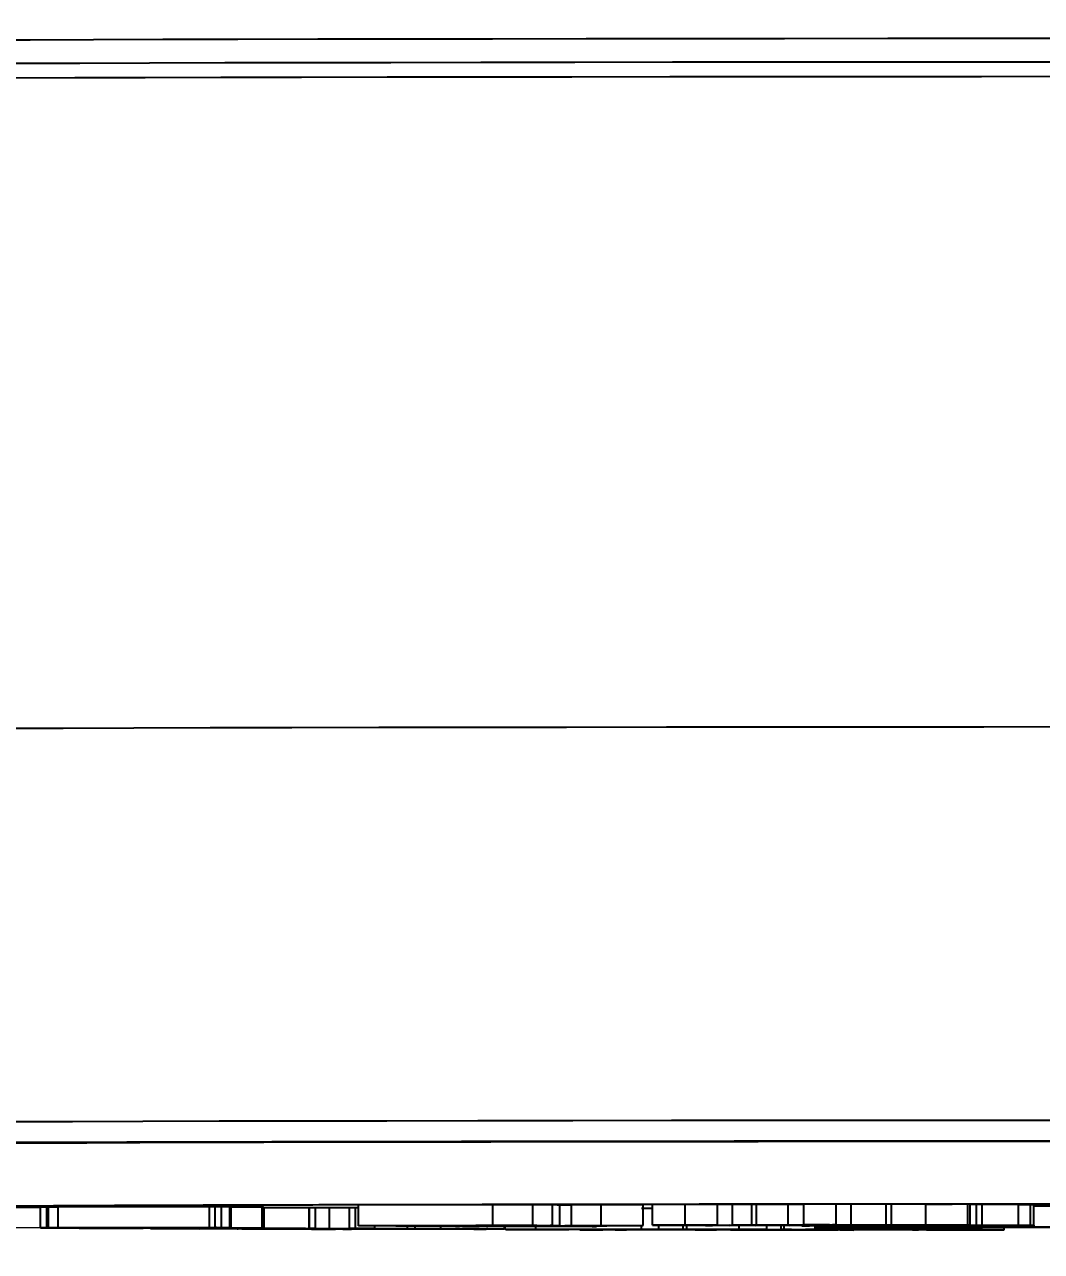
# Model space of a CAD drawing. Header units: millimetres. Extents: x 1953 to 4389, y 564 to 2287.
# Drawn here: x 2872.7 to 2921.8, y 756.5 to 815.7 of the extents above; entities that cross this region are included whole.
import ezdxf

# ---------------------------------------------------------------- set-up
doc = ezdxf.new("R2010")
doc.units = ezdxf.units.MM
doc.layers.add('AM_5', color=3, linetype='Continuous', lineweight=25)
doc.styles.add('SLDTEXTSTYLE1', font='txt.shx', dxfattribs={"width": 0.7, "bigfont": 'gbcbig.shx'})
doc.dimstyles.new('SLDDIMSTYLE12$0', dxfattribs={"dimtxt": 12, "dimasz": 10, "dimexe": 0, "dimexo": 0.0625, "dimgap": 0.875, "dimtad": 1, "dimdec": 1, "dimlfac": 1.8, "dimrnd": 1e-09, "dimzin": 12, "dimdsep": 46, "dimtxsty": 'SLDTEXTSTYLE1', "dimcen": 0.09, "dimdle": 8.16, "dimclrd": 3, "dimclre": 3, "dimadec": 0, "dimazin": 3, "dimtfac": 1, "dimtdec": 1, "dimtofl": 0, "dimtmove": 0, "dimatfit": 3, "dimfxl": 0, "dimfrac": 2, "dimtolj": 1, "dimlwd": 5, "dimlwe": 5, "dimarcsym": 0})

# ---------------------------------------------------------------- blocks, each defined once
blk = doc.blocks.new('*D77')
at = {"layer": 'AM_5', "color": 3, "lineweight": 5, "transparency": 16777216}
blk.add_line((2894.463, 999.26), (2744.123, 999.26), dxfattribs=at)
at = {"layer": 'AM_5', "color": 3, "linetype": 'Continuous', "lineweight": 5, "transparency": 16777216}
for p, q in [((2744.123, 989.26), (2744.123, 767.634)), ((2873.755, 757.634), (2744.123, 757.634))]:
    blk.add_line(p, q, dxfattribs=at)
at = {"layer": 'AM_5', "color": 3, "transparency": 16777216}
for points in [[(2742.457, 989.26), (2745.79, 989.26), (2744.123, 999.26)], [(2742.457, 767.634), (2745.79, 767.634), (2744.123, 757.634)]]:
    blk.add_solid(points, dxfattribs=at)
at = {"layer": 'Defpoints', "color": 0, "transparency": 16777216}
for p in [(2894.525, 999.26), (2744.123, 757.634), (2873.818, 757.634)]:
    blk.add_point(p, dxfattribs=at)
at = {"layer": 'AM_5', "color": 0, "transparency": 16777216, "insert": (2737.248, 831.547), "char_height": 12, "attachment_point": 5, "rotation": 90, "style": 'SLDTEXTSTYLE1'}
blk.add_mtext('\\A1;245', dxfattribs=at)
blk = doc.blocks.new('*D68')
at = {"layer": 'AM_5', "color": 3, "lineweight": 5, "transparency": 16777216}
blk.add_line((2873.724, 757.634), (2744.271, 757.634), dxfattribs=at)
at = {"layer": 'AM_5', "color": 3, "linetype": 'Continuous', "lineweight": 5, "transparency": 16777216}
for p, q in [((2744.271, 747.634), (2744.271, 722.562)), ((2872.828, 712.562), (2744.271, 712.562))]:
    blk.add_line(p, q, dxfattribs=at)
at = {"layer": 'AM_5', "color": 3, "transparency": 16777216}
for points in [[(2742.604, 747.634), (2745.937, 747.634), (2744.271, 757.634)], [(2742.604, 722.562), (2745.937, 722.562), (2744.271, 712.562)]]:
    blk.add_solid(points, dxfattribs=at)
at = {"layer": 'Defpoints', "color": 0, "transparency": 16777216}
for p in [(2873.786, 757.634), (2744.271, 712.562), (2872.891, 712.562)]:
    blk.add_point(p, dxfattribs=at)
at = {"layer": 'AM_5', "color": 0, "transparency": 16777216, "insert": (2737.396, 735.098), "char_height": 12, "attachment_point": 5, "rotation": 90, "style": 'SLDTEXTSTYLE1'}
blk.add_mtext('\\A1;45', dxfattribs=at)

msp = doc.modelspace()

# ---------------------------------------------------------------- linework, layer by layer
at = {"color": 7, "linetype": 'Continuous', "lineweight": 25}
for p, q in [((2873.786, 758.634), (2873.48, 758.634)), ((2873.48, 757.634), (2873.48, 758.634)), ((2873.85, 758.634), (2873.786, 758.634)), ((2873.786, 757.634), (2873.786, 758.634)), ((2873.85, 758.634), (2873.85, 757.634)), ((2881.64, 758.636), (2874.339, 758.633)), ((2874.339, 757.633), (2874.339, 758.633)), ((2881.64, 757.636), (2881.64, 758.636)), ((2882.218, 758.637), (2881.912, 758.637)), ((2881.912, 757.637), (2881.912, 758.637)), ((2882.628, 758.633), (2882.218, 758.637)), ((2882.218, 757.637), (2882.218, 758.637)), ((2882.684, 758.63), (2882.628, 758.633)), ((2882.628, 757.633), (2882.628, 758.633)), ((2882.687, 757.63), (2882.687, 758.63)), ((2884.188, 757.619), (2884.188, 758.619)), ((2884.291, 757.618), (2884.291, 758.618)), ((2886.456, 758.6), (2884.291, 758.598)), ((2886.456, 757.6), (2886.456, 758.6)), ((2886.748, 758.602), (2886.471, 758.602)), ((2886.471, 757.602), (2886.471, 758.602)), ((2887.434, 758.599), (2886.748, 758.602)), ((2886.748, 758.602), (2886.748, 757.602)), ((2887.434, 757.599), (2887.434, 758.599)), ((2888.411, 758.592), (2887.434, 758.591)), ((2888.688, 758.594), (2888.411, 758.594)), ((2888.411, 757.594), (2888.411, 758.594)), ((2888.833, 758.593), (2888.688, 758.594)), ((2888.688, 757.594), (2888.688, 758.594)), ((2895.323, 758.738), (2888.833, 758.718)), ((2888.833, 757.718), (2888.833, 758.718)), ((2897.255, 758.743), (2895.323, 758.742)), ((2895.323, 757.742), (2895.323, 758.742)), ((2897.255, 757.743), (2897.255, 758.743)), ((2898.208, 758.738), (2897.255, 758.738)), ((2898.208, 757.738), (2898.208, 758.738)), ((2899.127, 758.727), (2898.555, 758.728)), ((2898.555, 757.728), (2898.555, 758.728)), ((2900.555, 758.732), (2899.127, 758.727)), ((2899.127, 757.727), (2899.127, 758.727)), ((2902.582, 758.736), (2900.555, 758.736)), ((2900.555, 757.736), (2900.555, 758.736)), ((2902.582, 757.736), (2902.582, 758.736)), ((2904.616, 758.754), (2903.037, 758.752)), ((2903.037, 757.752), (2903.037, 758.752)), ((2906.178, 758.762), (2904.616, 758.761)), ((2904.616, 757.761), (2904.616, 758.761)), ((2906.178, 757.762), (2906.178, 758.762)), ((2906.892, 758.758), (2906.178, 758.76)), ((2907.827, 758.759), (2906.892, 758.758)), ((2906.892, 757.758), (2906.892, 758.758)), ((2908.058, 758.761), (2907.827, 758.759)), ((2907.827, 757.759), (2907.827, 758.759)), ((2909.581, 758.76), (2908.058, 758.761)), ((2908.058, 757.761), (2908.058, 758.761)), ((2910.342, 758.762), (2909.581, 758.761)), ((2909.581, 757.761), (2909.581, 758.761)), ((2911.906, 758.77), (2910.342, 758.769)), ((2910.342, 757.769), (2910.342, 758.769)), ((2911.906, 757.77), (2911.906, 758.77)), ((2912.62, 758.765), (2911.906, 758.768)), ((2914.312, 758.768), (2912.62, 758.765)), ((2912.62, 757.765), (2912.62, 758.765)), ((2914.567, 758.77), (2914.312, 758.768)), ((2914.312, 757.768), (2914.312, 758.768)), ((2916.231, 758.769), (2914.567, 758.77)), ((2914.567, 757.77), (2914.567, 758.77)), ((2916.231, 757.769), (2916.231, 758.769)), ((2918.371, 758.763), (2918.258, 758.764)), ((2918.258, 757.764), (2918.258, 758.764)), ((2918.371, 757.763), (2918.371, 758.763)), ((2918.676, 758.754), (2918.371, 758.753)), ((2918.946, 758.757), (2918.676, 758.754)), ((2918.676, 757.754), (2918.676, 758.754)), ((2920.711, 758.756), (2918.946, 758.757)), ((2918.946, 757.757), (2918.946, 758.757)), ((2920.711, 757.756), (2920.711, 758.756)), ((2921.281, 757.747), (2921.281, 758.747)), ((2921.446, 757.745), (2921.446, 758.745)), ((2873.871, 757.63), (2873.48, 757.634)), ((2873.48, 757.634), (2873.786, 757.634)), ((2873.786, 757.634), (2873.85, 757.634)), ((2874.161, 757.63), (2874.177, 757.63)), ((2874.339, 757.633), (2881.64, 757.636)), ((2881.786, 757.634), (2874.485, 757.631)), ((2875.333, 757.631), (2875.333, 757.615)), ((2878.785, 757.626), (2878.785, 757.633)), ((2879.742, 757.59), (2878.796, 757.594)), ((2878.796, 757.594), (2879.074, 757.594)), ((2879.074, 757.594), (2879.262, 757.593)), ((2880.02, 757.59), (2879.742, 757.59)), ((2879.831, 757.591), (2880.02, 757.59)), ((2879.844, 757.593), (2886.456, 757.6)), ((2886.228, 757.599), (2879.987, 757.592)), ((2880.02, 757.59), (2880.02, 757.592)), ((2881.185, 757.584), (2886.276, 757.599)), ((2881.185, 757.584), (2881.185, 757.593)), ((2881.328, 757.583), (2881.185, 757.584)), ((2888.586, 757.591), (2881.328, 757.583)), ((2881.967, 757.637), (2881.912, 757.637)), ((2881.912, 757.637), (2882.218, 757.637)), ((2882.218, 757.637), (2882.628, 757.633)), ((2882.628, 757.633), (2882.61, 757.63)), ((2887.434, 757.599), (2882.986, 757.586)), ((2882.986, 757.586), (2883.034, 757.586)), ((2883.034, 757.586), (2888.444, 757.592)), ((2883.034, 757.586), (2883.034, 757.586)), ((2883.186, 757.585), (2883.186, 757.578)), ((2883.53, 757.575), (2883.223, 757.577)), ((2885.799, 757.588), (2885.799, 757.586)), ((2886.276, 757.599), (2886.228, 757.599)), ((2886.613, 757.601), (2886.471, 757.602)), ((2886.471, 757.602), (2886.748, 757.602)), ((2886.573, 757.566), (2886.816, 757.567)), ((2888.259, 757.562), (2886.573, 757.566)), ((2886.748, 757.602), (2887.434, 757.599)), ((2886.816, 757.567), (2887.109, 757.566)), ((2887.723, 757.566), (2893.387, 757.575)), ((2888.211, 757.563), (2888.502, 757.562)), ((2893.867, 757.574), (2888.244, 757.564)), ((2888.502, 757.562), (2888.259, 757.562)), ((2888.6, 757.593), (2888.411, 757.594)), ((2888.411, 757.594), (2888.688, 757.594)), ((2888.436, 757.577), (2888.436, 757.591)), ((2888.444, 757.592), (2888.444, 757.594)), ((2888.502, 757.562), (2888.502, 757.565)), ((2888.688, 757.594), (2889.634, 757.59)), ((2888.833, 757.718), (2895.575, 757.739)), ((2889.701, 757.718), (2888.833, 757.718)), ((2889.357, 757.59), (2889.168, 757.591)), ((2889.634, 757.59), (2889.357, 757.59)), ((2889.634, 757.59), (2889.634, 757.718)), ((2891.974, 757.726), (2890.474, 757.722)), ((2890.639, 757.717), (2890.639, 757.722)), ((2890.639, 757.717), (2890.641, 757.718)), ((2890.641, 757.718), (2890.641, 757.722)), ((2890.983, 757.578), (2892.811, 757.58)), ((2891.137, 757.577), (2890.983, 757.578)), ((2891.198, 757.586), (2891.198, 757.717)), ((2891.578, 757.583), (2891.578, 757.717)), ((2896.605, 757.719), (2891.974, 757.726)), ((2893.944, 757.732), (2892.526, 757.728)), ((2892.526, 757.728), (2897.157, 757.721)), ((2892.811, 757.58), (2892.811, 757.717)), ((2892.811, 757.58), (2895.889, 757.572)), ((2893.526, 757.712), (2894.671, 757.713)), ((2898.575, 757.726), (2893.944, 757.732)), ((2894.06, 757.719), (2894.06, 757.723)), ((2894.612, 757.568), (2894.41, 757.569)), ((2897.255, 757.743), (2894.496, 757.734)), ((2894.496, 757.734), (2898.154, 757.729)), ((2895.889, 757.572), (2894.612, 757.568)), ((2894.621, 757.718), (2894.621, 757.722)), ((2894.671, 757.713), (2894.671, 757.722)), ((2894.671, 757.713), (2896.605, 757.719)), ((2902.582, 757.736), (2895.013, 757.713)), ((2895.323, 757.742), (2897.255, 757.743)), ((2895.575, 757.739), (2895.323, 757.742)), ((2895.889, 757.572), (2895.889, 757.716)), ((2895.904, 757.716), (2895.904, 757.548)), ((2896.523, 757.737), (2896.523, 757.74)), ((2896.523, 757.737), (2898.208, 757.738)), ((2897.157, 757.728), (2897.157, 757.721)), ((2897.157, 757.721), (2898.575, 757.726)), ((2897.384, 757.72), (2897.384, 757.555)), ((2898.555, 757.728), (2899.127, 757.727)), ((2899.127, 757.727), (2900.823, 757.732)), ((2901.589, 757.536), (2899.531, 757.539)), ((2899.531, 757.539), (2899.713, 757.539)), ((2899.713, 757.539), (2900.011, 757.539)), ((2900.335, 757.698), (2900.103, 757.698)), ((2900.335, 757.698), (2900.335, 757.729)), ((2900.823, 757.732), (2900.555, 757.736)), ((2900.555, 757.736), (2902.582, 757.736)), ((2900.637, 757.539), (2904.912, 757.552)), ((2903.296, 757.544), (2901.323, 757.538)), ((2901.469, 757.537), (2901.469, 757.538)), ((2901.469, 757.537), (2901.77, 757.536)), ((2901.77, 757.536), (2901.589, 757.536)), ((2901.77, 757.536), (2901.77, 757.539)), ((2902.508, 757.558), (2902.508, 757.736)), ((2903.037, 757.752), (2906.132, 757.756)), ((2903.897, 757.752), (2903.037, 757.752)), ((2904.623, 757.542), (2903.296, 757.544)), ((2903.345, 757.554), (2903.345, 757.752)), ((2905.598, 757.551), (2903.475, 757.545)), ((2903.475, 757.545), (2904.546, 757.543)), ((2904.507, 757.554), (2904.507, 757.753)), ((2904.763, 757.553), (2904.507, 757.554)), ((2904.507, 757.554), (2904.686, 757.554)), ((2904.546, 757.543), (2904.546, 757.548)), ((2904.616, 757.761), (2906.178, 757.762)), ((2904.686, 757.554), (2904.686, 757.753)), ((2904.686, 757.554), (2907.216, 757.551)), ((2905.095, 757.531), (2905.095, 757.55)), ((2909.762, 757.525), (2905.095, 757.531)), ((2905.095, 757.531), (2905.243, 757.531)), ((2905.888, 757.755), (2905.187, 757.754)), ((2905.243, 757.531), (2905.243, 757.55)), ((2905.243, 757.531), (2905.519, 757.531)), ((2905.587, 757.743), (2905.587, 757.755)), ((2905.587, 757.743), (2905.929, 757.747)), ((2905.795, 757.742), (2905.587, 757.743)), ((2906.178, 757.762), (2906.032, 757.76)), ((2906.032, 757.76), (2906.892, 757.758)), ((2906.129, 757.531), (2909.681, 757.545)), ((2906.821, 757.55), (2906.222, 757.551)), ((2906.756, 757.738), (2918.676, 757.754)), ((2907.614, 757.737), (2906.756, 757.738)), ((2908.724, 757.538), (2906.861, 757.531)), ((2906.879, 757.754), (2906.869, 757.754)), ((2906.892, 757.758), (2907.827, 757.759)), ((2907.073, 757.529), (2907.073, 757.531)), ((2907.073, 757.529), (2908.264, 757.528)), ((2909.628, 757.76), (2907.116, 757.757)), ((2907.116, 757.757), (2907.526, 757.755)), ((2907.216, 757.551), (2907.216, 757.737)), ((2907.37, 757.544), (2907.814, 757.546)), ((2907.526, 757.755), (2907.526, 757.757)), ((2907.827, 757.759), (2908.058, 757.761)), ((2908.022, 757.744), (2915.794, 757.755)), ((2908.885, 757.744), (2908.022, 757.744)), ((2908.058, 757.761), (2909.628, 757.76)), ((2908.264, 757.528), (2908.264, 757.536)), ((2908.547, 757.546), (2908.547, 757.739)), ((2910.049, 757.536), (2908.724, 757.538)), ((2910.413, 757.545), (2908.874, 757.539)), ((2908.874, 757.539), (2910.2, 757.537)), ((2913.58, 757.746), (2908.906, 757.74)), ((2909.643, 757.749), (2908.952, 757.747)), ((2909.238, 757.547), (2909.238, 757.74)), ((2909.238, 757.547), (2909.389, 757.548)), ((2909.468, 757.547), (2909.238, 757.547)), ((2909.389, 757.548), (2909.389, 757.74)), ((2909.389, 757.548), (2913.873, 757.542)), ((2909.581, 757.761), (2911.86, 757.764)), ((2910.442, 757.761), (2909.581, 757.761)), ((2909.628, 757.76), (2909.628, 757.761)), ((2909.681, 757.545), (2909.745, 757.546)), ((2911.232, 757.529), (2909.762, 757.525)), ((2917.713, 757.756), (2910.177, 757.746)), ((2910.2, 757.537), (2910.2, 757.544)), ((2910.247, 757.73), (2910.247, 757.741)), ((2910.455, 757.73), (2910.247, 757.73)), ((2910.523, 757.532), (2910.25, 757.533)), ((2910.25, 757.533), (2910.35, 757.533)), ((2910.316, 757.755), (2910.316, 757.761)), ((2910.342, 757.769), (2911.906, 757.77)), ((2911.989, 757.538), (2910.523, 757.532)), ((2910.716, 757.524), (2910.716, 757.528)), ((2910.716, 757.524), (2910.833, 757.525)), ((2912.642, 757.523), (2910.716, 757.524)), ((2910.833, 757.525), (2910.833, 757.528)), ((2910.833, 757.525), (2911.219, 757.525)), ((2910.883, 757.742), (2910.883, 757.679)), ((2910.883, 757.676), (2910.883, 757.679)), ((2910.883, 757.679), (2920.771, 757.679)), ((2911.923, 757.676), (2910.883, 757.676)), ((2910.883, 757.617), (2910.883, 757.676)), ((2910.883, 757.615), (2910.883, 757.617)), ((2910.883, 757.617), (2911.923, 757.617)), ((2918.96, 757.615), (2910.883, 757.615)), ((2912.303, 757.543), (2911.022, 757.545)), ((2911.053, 757.529), (2911.053, 757.535)), ((2911.053, 757.529), (2911.232, 757.529)), ((2911.219, 757.525), (2911.219, 757.529)), ((2911.232, 757.529), (2911.232, 757.535)), ((2911.3, 757.751), (2911.3, 757.766)), ((2911.526, 757.751), (2911.3, 757.751)), ((2911.562, 757.742), (2911.562, 757.743)), ((2911.562, 757.742), (2913.213, 757.741)), ((2911.565, 757.538), (2911.565, 757.544)), ((2911.565, 757.538), (2911.716, 757.539)), ((2911.716, 757.539), (2911.716, 757.544)), ((2911.716, 757.539), (2911.989, 757.538)), ((2911.906, 757.77), (2911.723, 757.768)), ((2911.723, 757.768), (2912.62, 757.765)), ((2911.827, 757.76), (2911.731, 757.763)), ((2911.808, 757.525), (2914.59, 757.54)), ((2911.808, 757.525), (2911.808, 757.537)), ((2911.923, 757.617), (2911.923, 757.676)), ((2911.989, 757.538), (2911.989, 757.544)), ((2914.723, 757.539), (2912.097, 757.525)), ((2912.375, 757.524), (2912.375, 757.526)), ((2912.375, 757.524), (2912.76, 757.523)), ((2912.62, 757.765), (2914.312, 757.768)), ((2912.76, 757.523), (2912.642, 757.523)), ((2913.213, 757.741), (2912.705, 757.74)), ((2912.76, 757.523), (2912.76, 757.528)), ((2916.231, 757.769), (2912.9, 757.765)), ((2913.213, 757.741), (2913.213, 757.745)), ((2913.53, 757.538), (2913.251, 757.538)), ((2913.342, 757.736), (2913.342, 757.746)), ((2913.491, 757.736), (2913.342, 757.736)), ((2913.483, 757.62), (2913.483, 757.673)), ((2913.873, 757.542), (2913.53, 757.538)), ((2915.522, 757.739), (2913.58, 757.746)), ((2913.873, 757.542), (2913.873, 757.615)), ((2914.023, 757.541), (2914.023, 757.615)), ((2914.023, 757.541), (2914.141, 757.542)), ((2914.312, 757.541), (2914.023, 757.541)), ((2914.141, 757.615), (2914.141, 757.542)), ((2914.141, 757.542), (2915.538, 757.541)), ((2914.312, 757.768), (2914.567, 757.77)), ((2920.711, 757.756), (2914.4, 757.747)), ((2914.4, 757.747), (2916.38, 757.74)), ((2914.567, 757.77), (2916.231, 757.769)), ((2914.59, 757.54), (2914.635, 757.54)), ((2915.291, 757.757), (2914.641, 757.755)), ((2914.819, 757.539), (2914.723, 757.539)), ((2915.58, 757.52), (2914.819, 757.539)), ((2915.538, 757.541), (2915.538, 757.615)), ((2915.538, 757.541), (2916.262, 757.524)), ((2915.869, 757.52), (2915.58, 757.52)), ((2915.794, 757.755), (2916.049, 757.757)), ((2918.924, 757.536), (2915.869, 757.52)), ((2916.049, 757.757), (2917.713, 757.756)), ((2916.249, 757.747), (2916.249, 757.75)), ((2916.339, 757.747), (2916.249, 757.747)), ((2916.262, 757.524), (2916.262, 757.615)), ((2916.262, 757.524), (2916.358, 757.524)), ((2916.358, 757.524), (2916.358, 757.615)), ((2916.358, 757.524), (2918.635, 757.536)), ((2916.36, 757.649), (2916.36, 757.673)), ((2920.168, 757.649), (2916.36, 757.649)), ((2920.322, 757.646), (2916.36, 757.646)), ((2916.36, 757.646), (2916.36, 757.62)), ((2916.38, 757.74), (2916.38, 757.75)), ((2916.725, 757.738), (2916.725, 757.75)), ((2917.92, 757.676), (2919.821, 757.676)), ((2917.92, 757.617), (2917.92, 757.646)), ((2917.92, 757.617), (2918.96, 757.617)), ((2917.973, 757.538), (2917.973, 757.615)), ((2917.973, 757.538), (2918.09, 757.539)), ((2918.358, 757.538), (2917.973, 757.538)), ((2918.09, 757.539), (2918.09, 757.615)), ((2918.09, 757.539), (2920.016, 757.537)), ((2918.258, 757.764), (2918.371, 757.763)), ((2918.635, 757.536), (2918.68, 757.537)), ((2918.676, 757.754), (2918.946, 757.757)), ((2918.946, 757.757), (2920.711, 757.756)), ((2918.96, 757.617), (2918.96, 757.646)), ((2918.96, 757.617), (2918.96, 757.615)), ((2919.899, 757.536), (2919.514, 757.537)), ((2920.016, 757.537), (2919.899, 757.536)), ((2920.016, 757.537), (2920.016, 757.646)), ((2925.889, 757.615), (2920.322, 757.646)), ((2920.771, 757.679), (2920.771, 757.745))]:
    msp.add_line(p, q, dxfattribs=at)
at = {"color": 7, "linetype": 'Continuous', "lineweight": 25, "flags": 128}
for points in [[(2924.696, 815.073), (2919.502, 815.071), (2914.396, 815.068), (2909.402, 815.064), (2904.541, 815.059), (2899.838, 815.054), (2895.312, 815.048), (2890.985, 815.041), (2886.876, 815.034), (2883.005, 815.026), (2879.389, 815.018), (2876.044, 815.009), (2872.986, 815), (2870.229, 814.99), (2867.785, 814.98), (2865.666, 814.97), (2863.881, 814.959), (2862.438, 814.948), (2861.345, 814.937), (2860.605, 814.926)], [(2860.387, 813.818), (2861.535, 813.829), (2863.028, 813.84), (2864.859, 813.85), (2867.02, 813.861), (2869.502, 813.871), (2872.293, 813.881), (2875.381, 813.89), (2878.752, 813.899), (2882.391, 813.907), (2886.282, 813.915), (2890.407, 813.922), (2894.748, 813.929), (2899.286, 813.935), (2904, 813.94), (2908.869, 813.945), (2913.872, 813.948), (2918.986, 813.952), (2924.189, 813.954)], [(2860.099, 813.111), (2861.251, 813.122), (2862.75, 813.133), (2864.587, 813.144), (2866.757, 813.154), (2869.247, 813.164), (2872.049, 813.174), (2875.148, 813.183), (2878.532, 813.192), (2882.184, 813.2), (2886.089, 813.208), (2890.229, 813.215), (2894.587, 813.222), (2899.141, 813.228), (2903.872, 813.233), (2908.76, 813.238), (2913.781, 813.242), (2918.914, 813.245), (2924.135, 813.248)], [(2924.362, 781.82), (2919.037, 781.817), (2913.802, 781.814), (2908.683, 781.81), (2903.703, 781.805), (2898.886, 781.8), (2894.253, 781.794), (2889.826, 781.787), (2885.626, 781.78), (2881.672, 781.772), (2877.983, 781.763), (2874.575, 781.754), (2871.465, 781.744), (2868.667, 781.734), (2866.193, 781.724), (2864.056, 781.713), (2862.266, 781.702)], [(2924.362, 762.82), (2919.103, 762.817), (2913.932, 762.814), (2908.874, 762.81), (2903.95, 762.806), (2899.183, 762.8), (2894.595, 762.794), (2890.207, 762.788), (2886.037, 762.78), (2882.106, 762.773), (2878.431, 762.764), (2875.029, 762.755), (2871.914, 762.746), (2869.102, 762.736), (2866.604, 762.726), (2864.433, 762.715), (2862.597, 762.704), (2861.106, 762.693), (2859.966, 762.682)], [(2922.413, 761.8), (2917.542, 761.798), (2912.777, 761.794), (2908.14, 761.79), (2903.656, 761.785), (2899.346, 761.779), (2895.232, 761.773), (2891.334, 761.766), (2887.673, 761.759), (2884.265, 761.751), (2881.128, 761.742), (2878.278, 761.733), (2875.729, 761.724), (2873.494, 761.714), (2871.583, 761.704), (2870.007, 761.694), (2868.772, 761.684), (2867.886, 761.673), (2867.353, 761.662), (2867.175, 761.652), (2867.175, 761.652)]]:
    msp.add_lwpolyline(points, dxfattribs=at)
at = {"color": 7, "linetype": 'Continuous', "lineweight": 25}
for points, knots in [([(2924.541, 761.818), (2922.045, 761.817), (2917.008, 761.814), (2909.631, 761.809), (2902.389, 761.802), (2895.41, 761.793), (2888.807, 761.783), (2882.713, 761.771), (2877.221, 761.758), (2872.409, 761.744), (2868.346, 761.729), (2865.077, 761.714), (2862.538, 761.698), (2861.476, 761.687), (2860.949, 761.682)], [0, 0, 0, 0, 0.079959, 0.161371, 0.244142, 0.328893, 0.414217, 0.5, 0.585778, 0.671102, 0.755858, 0.838624, 0.920039, 1, 1, 1, 1]), ([(2873.48, 758.607), (2873.261, 758.608), (2872.306, 758.614), (2871.276, 758.625), (2870.333, 758.638), (2870.228, 758.647), (2870.175, 758.652)], [0, 0, 0, 0, 0.093549, 0.407564, 0.703776, 1, 1, 1, 1]), ([(2870.229, 758.654), (2870.277, 758.658), (2870.384, 758.666), (2871.253, 758.679), (2872.734, 758.692), (2874.91, 758.706), (2877.74, 758.719), (2881.254, 758.732), (2885.408, 758.744), (2890.152, 758.755), (2895.413, 758.765), (2901.105, 758.774), (2907.127, 758.782), (2913.351, 758.788), (2919.716, 758.793), (2926.069, 758.796), (2932.408, 758.798), (2938.675, 758.798), (2944.942, 758.798), (2951.281, 758.796), (2957.633, 758.793), (2963.999, 758.788), (2970.222, 758.782), (2976.245, 758.774), (2981.937, 758.765), (2987.198, 758.755), (2991.942, 758.744), (2996.096, 758.732), (2999.61, 758.719), (3002.44, 758.706), (3004.615, 758.692), (3006.096, 758.679), (3006.968, 758.666), (3007.075, 758.658), (3007.123, 758.654)], [0, 0, 0, 0, 0.023828, 0.053273, 0.084485, 0.115699, 0.147957, 0.180726, 0.213842, 0.247136, 0.28043, 0.313546, 0.346314, 0.378573, 0.409785, 0.440999, 0.470442, 0.499888, 0.529332, 0.558778, 0.58999, 0.621203, 0.653462, 0.68623, 0.719347, 0.752641, 0.785934, 0.819051, 0.851819, 0.884078, 0.915289, 0.946503, 0.975948, 1, 1, 1, 1]), ([(2874.339, 758.633), (2874.271, 758.633), (2874.17, 758.633), (2874.04, 758.633), (2873.958, 758.633), (2873.887, 758.633), (2873.864, 758.633), (2873.85, 758.634)], [0, 0, 0, 0, 0.282258, 0.415886, 0.550305, 0.716557, 1, 1, 1, 1]), ([(2881.968, 758.636), (2881.97, 758.636), (2881.975, 758.636), (2881.929, 758.636), (2881.838, 758.636), (2881.733, 758.636), (2881.66, 758.636), (2881.64, 758.636)], [0, 0, 0, 0, 0.132695, 0.344902, 0.557282, 0.875523, 1, 1, 1, 1]), ([(2884.188, 758.619), (2884.058, 758.62), (2883.814, 758.621), (2883.213, 758.622), (2882.813, 758.623), (2882.687, 758.623)], [0, 0, 0, 0, 0.440415, 0.822801, 1, 1, 1, 1]), ([(2884.271, 758.618), (2884.266, 758.618), (2884.259, 758.619), (2884.199, 758.619), (2884.188, 758.619)], [0, 0, 0, 0, 0.8307195, 1, 1, 1, 1]), ([(2898.555, 758.728), (2898.52, 758.729), (2898.458, 758.73), (2898.332, 758.732), (2898.247, 758.733), (2898.208, 758.733)], [0, 0, 0, 0, 0.408182, 0.725272, 1, 1, 1, 1]), ([(2903.037, 758.557), (2903.022, 758.557), (2902.925, 758.558), (2902.699, 758.558), (2902.508, 758.558)], [0, 0, 0, 0, 0.156668, 1, 1, 1, 1]), ([(2918.258, 758.764), (2917.588, 758.763), (2916.91, 758.763), (2916.24, 758.763), (2916.231, 758.763)], [0, 0, 0, 0, 0.986687, 1, 1, 1, 1]), ([(2921.281, 758.747), (2921.169, 758.747), (2921.01, 758.747), (2920.78, 758.747), (2920.711, 758.747)], [0, 0, 0, 0, 0.700719, 1, 1, 1, 1]), ([(2921.443, 758.745), (2921.431, 758.746), (2921.404, 758.746), (2921.324, 758.746), (2921.281, 758.747)], [0, 0, 0, 0, 0.457866, 1, 1, 1, 1]), ([(2922.741, 758.678), (2922.634, 758.679), (2922.214, 758.679), (2921.774, 758.679), (2921.446, 758.679)], [0, 0, 0, 0, 0.254888, 1, 1, 1, 1]), ([(2873.85, 757.634), (2873.868, 757.633), (2873.894, 757.633), (2873.989, 757.633), (2874.084, 757.633), (2874.204, 757.633), (2874.293, 757.633), (2874.339, 757.633)], [0, 0, 0, 0, 0.35696, 0.506296, 0.628832, 0.807113, 1, 1, 1, 1]), ([(2879.061, 757.624), (2878.393, 757.623), (2877.331, 757.623), (2875.937, 757.624), (2875.003, 757.625), (2874.291, 757.626), (2873.993, 757.628), (2873.89, 757.629), (2873.871, 757.63)], [0, 0, 0, 0, 0.298114, 0.474394, 0.620068, 0.765882, 0.956507, 1, 1, 1, 1]), ([(2874.485, 757.631), (2874.435, 757.631), (2874.347, 757.631), (2874.246, 757.631), (2874.183, 757.631), (2874.174, 757.63), (2874.169, 757.63)], [0, 0, 0, 0, 0.290202, 0.50382, 0.763034, 1, 1, 1, 1]), ([(2874.177, 757.63), (2874.271, 757.629), (2874.451, 757.628), (2875.128, 757.626), (2876.144, 757.625), (2877.412, 757.625), (2878.347, 757.625), (2878.785, 757.626)], [0, 0, 0, 0, 0.1795953, 0.3437589, 0.4958271, 0.7636966, 1, 1, 1, 1]), ([(2875.364, 757.615), (2875.356, 757.615), (2875.314, 757.616), (2875.608, 757.618), (2876.292, 757.62), (2877.51, 757.621), (2878.507, 757.622), (2878.999, 757.623)], [0, 0, 0, 0, 0.036608, 0.183936, 0.408772, 0.708665, 1, 1, 1, 1]), ([(2880.661, 757.611), (2880.006, 757.61), (2878.893, 757.61), (2877.392, 757.61), (2876.404, 757.611), (2875.729, 757.612), (2875.528, 757.613), (2875.423, 757.614)], [0, 0, 0, 0, 0.333285, 0.566687, 0.735011, 0.863042, 1, 1, 1, 1]), ([(2875.724, 757.614), (2875.693, 757.614), (2875.634, 757.615), (2875.825, 757.616), (2876.284, 757.618), (2877.429, 757.619), (2878.533, 757.62), (2879.282, 757.621)], [0, 0, 0, 0, 0.098439, 0.192959, 0.327087, 0.54288, 1, 1, 1, 1]), ([(2880.378, 757.613), (2879.733, 757.612), (2878.742, 757.612), (2877.454, 757.611), (2876.673, 757.612), (2876.14, 757.612), (2875.846, 757.613), (2875.756, 757.614), (2875.724, 757.614)], [0, 0, 0, 0, 0.386905, 0.593845, 0.741486, 0.842547, 0.944349, 1, 1, 1, 1]), ([(2878.785, 757.626), (2879.445, 757.626), (2880.399, 757.626), (2881.485, 757.628), (2882.069, 757.629), (2882.233, 757.63), (2882.316, 757.63)], [0, 0, 0, 0, 0.452303, 0.653993, 0.826668, 1, 1, 1, 1]), ([(2878.999, 757.623), (2879.655, 757.623), (2880.774, 757.623), (2882.254, 757.623), (2883.225, 757.622), (2883.881, 757.621), (2884.082, 757.62), (2884.188, 757.619)], [0, 0, 0, 0, 0.335879, 0.572344, 0.731569, 0.859032, 1, 1, 1, 1]), ([(2882.601, 757.629), (2882.485, 757.628), (2882.252, 757.627), (2881.42, 757.625), (2880.308, 757.624), (2879.457, 757.624), (2879.061, 757.624)], [0, 0, 0, 0, 0.221306, 0.442951, 0.740483, 1, 1, 1, 1]), ([(2879.262, 757.593), (2879.304, 757.593), (2879.363, 757.593), (2879.489, 757.593), (2879.604, 757.593), (2879.726, 757.593), (2879.805, 757.593), (2879.844, 757.593)], [0, 0, 0, 0, 0.3460999, 0.4934666, 0.642693, 0.8205684, 1, 1, 1, 1]), ([(2879.282, 757.621), (2879.93, 757.621), (2880.926, 757.621), (2882.215, 757.622), (2882.98, 757.621), (2883.487, 757.62), (2883.738, 757.62), (2883.815, 757.619), (2883.838, 757.619)], [0, 0, 0, 0, 0.397346, 0.609831, 0.759517, 0.858592, 0.95839, 1, 1, 1, 1]), ([(2879.987, 757.592), (2879.94, 757.592), (2879.861, 757.592), (2879.785, 757.592), (2879.752, 757.592), (2879.765, 757.591), (2879.809, 757.591), (2879.831, 757.591)], [0, 0, 0, 0, 0.227355, 0.388209, 0.549679, 0.776891, 1, 1, 1, 1]), ([(2883.838, 757.619), (2883.873, 757.619), (2883.941, 757.618), (2883.838, 757.617), (2883.54, 757.616), (2882.573, 757.614), (2881.42, 757.613), (2880.506, 757.613), (2880.378, 757.613)], [0, 0, 0, 0, 0.099013, 0.188639, 0.277978, 0.435263, 0.920804, 1, 1, 1, 1]), ([(2884.188, 757.619), (2884.244, 757.619), (2884.357, 757.618), (2884.078, 757.616), (2883.316, 757.614), (2882.139, 757.612), (2881.119, 757.611), (2880.661, 757.611)], [0, 0, 0, 0, 0.14267, 0.2869, 0.459199, 0.757548, 1, 1, 1, 1]), ([(2881.64, 757.636), (2881.712, 757.636), (2881.816, 757.636), (2881.922, 757.636), (2881.974, 757.636), (2881.988, 757.636), (2881.975, 757.637), (2881.967, 757.637)], [0, 0, 0, 0, 0.30393, 0.439412, 0.57524, 0.766538, 1, 1, 1, 1]), ([(2882.322, 757.632), (2882.303, 757.633), (2882.266, 757.633), (2882.171, 757.633), (2882.052, 757.634), (2881.958, 757.634), (2881.866, 757.634), (2881.81, 757.634), (2881.786, 757.634)], [0, 0, 0, 0, 0.292195, 0.587448, 0.712259, 0.818051, 0.924072, 1, 1, 1, 1]), ([(2882.34, 757.631), (2882.35, 757.631), (2882.369, 757.632), (2882.338, 757.632), (2882.322, 757.632)], [0, 0, 0, 0, 0.508302, 1, 1, 1, 1]), ([(2883.217, 757.578), (2883.212, 757.578), (2883.187, 757.579), (2883.594, 757.581), (2884.467, 757.584), (2885.346, 757.585), (2885.799, 757.586)], [0, 0, 0, 0, 0.075612, 0.323708, 0.651392, 1, 1, 1, 1]), ([(2888.973, 757.575), (2888.39, 757.574), (2887.398, 757.573), (2885.914, 757.573), (2884.843, 757.573), (2884.034, 757.574), (2883.7, 757.575), (2883.53, 757.575)], [0, 0, 0, 0, 0.333528, 0.567546, 0.735799, 0.864912, 1, 1, 1, 1]), ([(2883.792, 757.575), (2883.715, 757.576), (2883.568, 757.576), (2883.592, 757.578), (2883.863, 757.579), (2884.735, 757.582), (2885.691, 757.583), (2886.336, 757.584)], [0, 0, 0, 0, 0.098651, 0.191047, 0.328598, 0.547094, 1, 1, 1, 1]), ([(2888.436, 757.577), (2887.866, 757.576), (2886.992, 757.575), (2885.785, 757.574), (2884.989, 757.574), (2884.392, 757.574), (2884.006, 757.575), (2883.847, 757.575), (2883.792, 757.575)], [0, 0, 0, 0, 0.386956, 0.593793, 0.740338, 0.842099, 0.944778, 1, 1, 1, 1]), ([(2885.799, 757.586), (2886.384, 757.586), (2887.385, 757.588), (2888.854, 757.588), (2889.901, 757.588), (2890.69, 757.587), (2891.024, 757.586), (2891.198, 757.586)], [0, 0, 0, 0, 0.336368, 0.574645, 0.731944, 0.859761, 1, 1, 1, 1]), ([(2886.336, 757.584), (2886.909, 757.585), (2887.785, 757.586), (2889.015, 757.587), (2889.804, 757.587), (2890.385, 757.586), (2890.719, 757.586), (2890.854, 757.585), (2890.892, 757.585)], [0, 0, 0, 0, 0.397528, 0.607391, 0.759995, 0.859904, 0.960457, 1, 1, 1, 1]), ([(2886.456, 757.6), (2886.506, 757.6), (2886.587, 757.6), (2886.67, 757.6), (2886.702, 757.601), (2886.694, 757.601), (2886.646, 757.601), (2886.613, 757.601)], [0, 0, 0, 0, 0.2393069, 0.3883408, 0.5382316, 0.6776492, 1, 1, 1, 1]), ([(2887.109, 757.566), (2887.167, 757.566), (2887.248, 757.566), (2887.399, 757.565), (2887.524, 757.565), (2887.635, 757.565), (2887.699, 757.566), (2887.723, 757.566)], [0, 0, 0, 0, 0.362826, 0.512382, 0.662913, 0.871019, 1, 1, 1, 1]), ([(2888.244, 757.564), (2888.198, 757.564), (2888.124, 757.564), (2888.081, 757.564), (2888.085, 757.564), (2888.086, 757.564)], [0, 0, 0, 0, 0.535075, 0.860931, 1, 1, 1, 1]), ([(2888.087, 757.563), (2888.102, 757.563), (2888.129, 757.563), (2888.186, 757.563), (2888.211, 757.563)], [0, 0, 0, 0, 0.575503, 1, 1, 1, 1]), ([(2890.892, 757.585), (2890.973, 757.585), (2891.127, 757.584), (2891.161, 757.583), (2891.016, 757.582), (2890.302, 757.58), (2889.333, 757.578), (2888.534, 757.577), (2888.436, 757.577)], [0, 0, 0, 0, 0.099186, 0.189605, 0.279846, 0.434014, 0.930829, 1, 1, 1, 1]), ([(2888.444, 757.592), (2888.494, 757.592), (2888.575, 757.592), (2888.658, 757.592), (2888.69, 757.592), (2888.682, 757.593), (2888.633, 757.593), (2888.6, 757.593)], [0, 0, 0, 0, 0.239079, 0.388006, 0.537788, 0.677074, 1, 1, 1, 1]), ([(2889.168, 757.591), (2889.134, 757.591), (2889.075, 757.591), (2888.946, 757.591), (2888.826, 757.591), (2888.703, 757.591), (2888.627, 757.591), (2888.586, 757.591)], [0, 0, 0, 0, 0.282446, 0.488833, 0.649378, 0.810868, 1, 1, 1, 1]), ([(2891.541, 757.582), (2891.44, 757.581), (2891.165, 757.58), (2890.236, 757.577), (2889.366, 757.576), (2888.973, 757.575)], [0, 0, 0, 0, 0.242788, 0.658331, 1, 1, 1, 1]), ([(2890.474, 757.722), (2890.383, 757.721), (2890.2, 757.721), (2889.926, 757.72), (2889.783, 757.719), (2889.701, 757.718)], [0, 0, 0, 0, 0.297154, 0.594531, 1, 1, 1, 1]), ([(2893.888, 757.717), (2893.591, 757.717), (2893, 757.717), (2891.906, 757.717), (2891.12, 757.717), (2890.639, 757.717)], [0, 0, 0, 0, 0.280043, 0.559301, 1, 1, 1, 1]), ([(2890.641, 757.718), (2890.951, 757.718), (2891.571, 757.719), (2892.428, 757.719), (2893.11, 757.72), (2893.627, 757.72), (2893.911, 757.72), (2894.042, 757.719), (2894.06, 757.719)], [0, 0, 0, 0, 0.2778733, 0.555831, 0.7571621, 0.8707407, 0.982618, 1, 1, 1, 1]), ([(2893.501, 757.577), (2893.362, 757.577), (2893.155, 757.578), (2892.798, 757.578), (2892.305, 757.578), (2891.757, 757.578), (2891.308, 757.578), (2891.137, 757.577)], [0, 0, 0, 0, 0.240793, 0.359777, 0.461711, 0.794413, 1, 1, 1, 1]), ([(2891.198, 757.586), (2891.344, 757.585), (2891.566, 757.584), (2891.543, 757.583), (2891.536, 757.583)], [0, 0, 0, 0, 0.659487, 1, 1, 1, 1]), ([(2893.387, 757.575), (2893.426, 757.575), (2893.528, 757.576), (2893.637, 757.576), (2893.703, 757.576), (2893.717, 757.576), (2893.72, 757.576), (2893.702, 757.576), (2893.627, 757.576), (2893.551, 757.577), (2893.501, 757.577)], [0, 0, 0, 0, 0.166709, 0.438609, 0.487323, 0.517206, 0.541802, 0.578816, 0.723084, 1, 1, 1, 1]), ([(2900.103, 757.698), (2899.847, 757.699), (2899.228, 757.702), (2896.969, 757.707), (2894.848, 757.71), (2893.526, 757.712)], [0, 0, 0, 0, 0.209452, 0.506883, 1, 1, 1, 1]), ([(2894.699, 757.574), (2894.67, 757.574), (2894.584, 757.574), (2894.466, 757.574), (2894.364, 757.574), (2894.309, 757.574), (2894.28, 757.574), (2894.204, 757.574), (2894.064, 757.574), (2893.941, 757.574), (2893.867, 757.574)], [0, 0, 0, 0, 0.124093, 0.372351, 0.496838, 0.517541, 0.538485, 0.574939, 0.740211, 1, 1, 1, 1]), ([(2894.697, 757.717), (2894.679, 757.717), (2894.643, 757.717), (2894.518, 757.716), (2894.338, 757.716), (2894.112, 757.717), (2893.963, 757.717), (2893.888, 757.717)], [0, 0, 0, 0, 0.087606, 0.17564, 0.445063, 0.721294, 1, 1, 1, 1]), ([(2894.06, 757.719), (2894.21, 757.719), (2894.463, 757.719), (2894.624, 757.718), (2894.697, 757.717), (2894.733, 757.717), (2894.708, 757.717), (2894.697, 757.717)], [0, 0, 0, 0, 0.4076992, 0.6900828, 0.8437541, 0.9341612, 1, 1, 1, 1]), ([(2894.41, 757.569), (2894.594, 757.569), (2894.852, 757.57), (2895.022, 757.571), (2895.071, 757.572)], [0, 0, 0, 0, 0.710757, 1, 1, 1, 1]), ([(2895.078, 757.572), (2895.082, 757.572), (2895.096, 757.572), (2894.974, 757.573), (2894.807, 757.573), (2894.699, 757.574)], [0, 0, 0, 0, 0.096311, 0.412079, 1, 1, 1, 1]), ([(2895.013, 757.713), (2895.564, 757.712), (2896.582, 757.711), (2897.951, 757.708), (2899.371, 757.705), (2900.06, 757.701), (2900.296, 757.698), (2900.335, 757.698)], [0, 0, 0, 0, 0.221372, 0.409276, 0.596404, 0.933221, 1, 1, 1, 1]), ([(2895.949, 757.548), (2895.944, 757.548), (2895.926, 757.55), (2896.43, 757.552), (2897.061, 757.554), (2897.384, 757.555)], [0, 0, 0, 0, 0.156561, 0.568308, 1, 1, 1, 1]), ([(2896.702, 757.543), (2896.507, 757.544), (2896.123, 757.545), (2896.001, 757.546), (2895.941, 757.546)], [0, 0, 0, 0, 0.508513, 1, 1, 1, 1]), ([(2896.901, 757.544), (2896.782, 757.544), (2896.551, 757.545), (2896.401, 757.546), (2896.451, 757.548), (2896.964, 757.55), (2897.672, 757.552), (2898.143, 757.554)], [0, 0, 0, 0, 0.099003, 0.19276, 0.335178, 0.557829, 1, 1, 1, 1]), ([(2898.154, 757.729), (2897.961, 757.73), (2897.657, 757.732), (2897.135, 757.735), (2896.728, 757.736), (2896.523, 757.737)], [0, 0, 0, 0, 0.46227, 0.729265, 1, 1, 1, 1]), ([(2901.861, 757.547), (2901.406, 757.546), (2900.638, 757.544), (2899.309, 757.543), (2898.256, 757.542), (2897.37, 757.542), (2896.929, 757.543), (2896.702, 757.543)], [0, 0, 0, 0, 0.335274, 0.565807, 0.736276, 0.864906, 1, 1, 1, 1]), ([(2901.102, 757.548), (2900.663, 757.547), (2899.992, 757.546), (2898.976, 757.544), (2898.236, 757.543), (2897.651, 757.543), (2897.214, 757.543), (2896.997, 757.544), (2896.901, 757.544)], [0, 0, 0, 0, 0.388784, 0.594507, 0.742724, 0.84452, 0.93111, 1, 1, 1, 1]), ([(2897.384, 757.555), (2897.842, 757.556), (2898.62, 757.558), (2899.938, 757.559), (2900.964, 757.56), (2901.828, 757.559), (2902.275, 757.559), (2902.508, 757.558)], [0, 0, 0, 0, 0.337884, 0.573603, 0.730566, 0.85906, 1, 1, 1, 1]), ([(2898.208, 757.738), (2898.152, 757.737), (2898.062, 757.736), (2898.114, 757.735), (2898.165, 757.734), (2898.19, 757.733)], [0, 0, 0, 0, 0.451045, 0.724772, 1, 1, 1, 1]), ([(2898.143, 757.554), (2898.586, 757.555), (2899.257, 757.556), (2900.307, 757.558), (2901.036, 757.558), (2901.632, 757.558), (2902.028, 757.558), (2902.219, 757.558), (2902.277, 757.558)], [0, 0, 0, 0, 0.39949, 0.604579, 0.758371, 0.856867, 0.955984, 1, 1, 1, 1]), ([(2898.19, 757.733), (2898.248, 757.733), (2898.352, 757.732), (2898.476, 757.73), (2898.528, 757.729), (2898.555, 757.728)], [0, 0, 0, 0, 0.39149, 0.695584, 1, 1, 1, 1]), ([(2900.011, 757.539), (2900.083, 757.539), (2900.182, 757.539), (2900.331, 757.539), (2900.439, 757.539), (2900.549, 757.539), (2900.606, 757.539), (2900.637, 757.539)], [0, 0, 0, 0, 0.3451215, 0.47825, 0.6125433, 0.7923859, 1, 1, 1, 1]), ([(2902.277, 757.558), (2902.399, 757.558), (2902.63, 757.557), (2902.806, 757.556), (2902.833, 757.555), (2902.485, 757.552), (2901.796, 757.55), (2901.195, 757.549), (2901.102, 757.548)], [0, 0, 0, 0, 0.099608, 0.189208, 0.278687, 0.431625, 0.91232, 1, 1, 1, 1]), ([(2901.323, 757.538), (2901.294, 757.538), (2901.247, 757.538), (2901.229, 757.537), (2901.268, 757.537), (2901.35, 757.537), (2901.434, 757.537), (2901.469, 757.537)], [0, 0, 0, 0, 0.2392653, 0.3980718, 0.5583573, 0.8110269, 1, 1, 1, 1]), ([(2903.287, 757.553), (2903.128, 757.552), (2902.834, 757.55), (2902.167, 757.548), (2901.861, 757.547)], [0, 0, 0, 0, 0.5415287, 1, 1, 1, 1]), ([(2902.508, 757.558), (2902.708, 757.558), (2903.108, 757.557), (2903.361, 757.556), (2903.32, 757.555), (2903.305, 757.554)], [0, 0, 0, 0, 0.3813, 0.766294, 1, 1, 1, 1]), ([(2905.187, 757.754), (2905.048, 757.754), (2904.771, 757.754), (2904.331, 757.753), (2904.056, 757.752), (2903.897, 757.752)], [0, 0, 0, 0, 0.297582, 0.595326, 1, 1, 1, 1]), ([(2904.546, 757.543), (2904.806, 757.543), (2905.246, 757.542), (2905.914, 757.542), (2906.462, 757.542), (2906.957, 757.543), (2907.223, 757.544), (2907.37, 757.544)], [0, 0, 0, 0, 0.2693348, 0.4566469, 0.5997024, 0.7783509, 1, 1, 1, 1]), ([(2906.132, 757.756), (2905.95, 757.757), (2905.614, 757.758), (2905.107, 757.76), (2904.78, 757.761), (2904.616, 757.761)], [0, 0, 0, 0, 0.369183, 0.684555, 1, 1, 1, 1]), ([(2908.131, 757.543), (2907.915, 757.543), (2907.553, 757.542), (2906.814, 757.541), (2906.09, 757.541), (2905.323, 757.541), (2904.859, 757.542), (2904.623, 757.542)], [0, 0, 0, 0, 0.253557, 0.424716, 0.595645, 0.794239, 1, 1, 1, 1]), ([(2904.912, 757.552), (2904.943, 757.552), (2904.993, 757.552), (2905.015, 757.553), (2904.994, 757.553), (2904.91, 757.553), (2904.82, 757.553), (2904.763, 757.553)], [0, 0, 0, 0, 0.242147, 0.388856, 0.536837, 0.710317, 1, 1, 1, 1]), ([(2905.519, 757.531), (2905.595, 757.531), (2905.705, 757.531), (2905.866, 757.531), (2905.975, 757.531), (2906.066, 757.531), (2906.108, 757.531), (2906.129, 757.531)], [0, 0, 0, 0, 0.350066, 0.499422, 0.650662, 0.830252, 1, 1, 1, 1]), ([(2906.222, 757.551), (2906.152, 757.551), (2906.044, 757.551), (2905.875, 757.552), (2905.751, 757.551), (2905.661, 757.551), (2905.617, 757.551), (2905.598, 757.551)], [0, 0, 0, 0, 0.336259, 0.518412, 0.701425, 0.865829, 1, 1, 1, 1]), ([(2906.769, 757.75), (2906.675, 757.748), (2906.484, 757.746), (2906.027, 757.744), (2905.795, 757.742)], [0, 0, 0, 0, 0.493905, 1, 1, 1, 1]), ([(2906.014, 757.751), (2906.015, 757.751), (2906.049, 757.752), (2905.966, 757.754), (2905.888, 757.755)], [0, 0, 0, 0, 0.05128, 1, 1, 1, 1]), ([(2906.861, 757.531), (2906.838, 757.53), (2906.798, 757.53), (2906.802, 757.53), (2906.843, 757.53), (2906.935, 757.53), (2907.021, 757.529), (2907.073, 757.529)], [0, 0, 0, 0, 0.233621, 0.399553, 0.564983, 0.740199, 1, 1, 1, 1]), ([(2907.85, 757.547), (2907.856, 757.547), (2907.884, 757.547), (2907.747, 757.548), (2907.388, 757.549), (2907.023, 757.55), (2906.821, 757.55)], [0, 0, 0, 0, 0.067979, 0.316164, 0.620975, 1, 1, 1, 1]), ([(2908.952, 757.747), (2908.786, 757.747), (2908.454, 757.749), (2907.756, 757.751), (2907.228, 757.753), (2906.879, 757.754)], [0, 0, 0, 0, 0.25307, 0.506097, 1, 1, 1, 1]), ([(2907.216, 757.551), (2907.536, 757.55), (2908.061, 757.549), (2908.491, 757.547), (2908.592, 757.546), (2908.436, 757.544), (2908.217, 757.544), (2908.131, 757.543)], [0, 0, 0, 0, 0.303232, 0.495993, 0.689194, 0.877678, 1, 1, 1, 1]), ([(2907.526, 757.755), (2907.836, 757.756), (2908.464, 757.756), (2909.26, 757.756), (2909.819, 757.756), (2910.13, 757.756), (2910.255, 757.755), (2910.316, 757.755)], [0, 0, 0, 0, 0.325958, 0.662347, 0.799326, 0.902609, 1, 1, 1, 1]), ([(2908.906, 757.74), (2908.767, 757.739), (2908.49, 757.739), (2908.048, 757.738), (2907.773, 757.738), (2907.614, 757.737)], [0, 0, 0, 0, 0.297206, 0.594593, 1, 1, 1, 1]), ([(2909.741, 757.754), (2909.517, 757.754), (2909.088, 757.754), (2908.381, 757.755), (2907.912, 757.755), (2907.675, 757.755)], [0, 0, 0, 0, 0.3506116, 0.6721745, 1, 1, 1, 1]), ([(2907.675, 757.755), (2907.856, 757.754), (2908.218, 757.753), (2908.869, 757.751), (2909.351, 757.75), (2909.643, 757.749)], [0, 0, 0, 0, 0.2824309, 0.5648657, 1, 1, 1, 1]), ([(2908.264, 757.528), (2908.547, 757.528), (2909.031, 757.527), (2909.832, 757.527), (2910.492, 757.528), (2910.873, 757.529), (2911.053, 757.529)], [0, 0, 0, 0, 0.2964627, 0.506276, 0.7663159, 1, 1, 1, 1]), ([(2910.177, 757.746), (2910.039, 757.746), (2909.762, 757.745), (2909.319, 757.745), (2909.044, 757.744), (2908.885, 757.744)], [0, 0, 0, 0, 0.297214, 0.594601, 1, 1, 1, 1]), ([(2909.749, 757.546), (2909.749, 757.546), (2909.751, 757.546), (2909.72, 757.546), (2909.627, 757.546), (2909.529, 757.547), (2909.468, 757.547)], [0, 0, 0, 0, 0.034336, 0.266425, 0.542953, 1, 1, 1, 1]), ([(2910.429, 757.753), (2910.409, 757.753), (2910.37, 757.753), (2910.274, 757.753), (2910.127, 757.753), (2909.939, 757.753), (2909.807, 757.753), (2909.741, 757.754)], [0, 0, 0, 0, 0.082107, 0.164925, 0.356677, 0.675002, 1, 1, 1, 1]), ([(2910.35, 757.533), (2910.451, 757.534), (2910.591, 757.534), (2910.572, 757.535), (2910.451, 757.536), (2910.258, 757.536), (2910.11, 757.536), (2910.049, 757.536)], [0, 0, 0, 0, 0.4002553, 0.5540467, 0.7092134, 0.880119, 1, 1, 1, 1]), ([(2910.2, 757.537), (2910.333, 757.537), (2910.54, 757.537), (2910.856, 757.537), (2911.114, 757.537), (2911.37, 757.537), (2911.495, 757.538), (2911.565, 757.538)], [0, 0, 0, 0, 0.265228, 0.413113, 0.562281, 0.751044, 1, 1, 1, 1]), ([(2910.247, 757.73), (2910.492, 757.731), (2910.963, 757.734), (2911.419, 757.738), (2911.514, 757.741), (2911.562, 757.742)], [0, 0, 0, 0, 0.35008, 0.672322, 1, 1, 1, 1]), ([(2910.316, 757.755), (2910.383, 757.755), (2910.492, 757.754), (2910.499, 757.754), (2910.476, 757.753), (2910.473, 757.753), (2910.441, 757.753), (2910.429, 757.753)], [0, 0, 0, 0, 0.414992, 0.667292, 0.851809, 0.943552, 1, 1, 1, 1]), ([(2911.86, 757.764), (2911.677, 757.765), (2911.34, 757.766), (2910.828, 757.768), (2910.504, 757.769), (2910.342, 757.769)], [0, 0, 0, 0, 0.369297, 0.684635, 1, 1, 1, 1]), ([(2911.022, 757.545), (2910.958, 757.545), (2910.852, 757.545), (2910.697, 757.545), (2910.582, 757.545), (2910.484, 757.545), (2910.439, 757.545), (2910.413, 757.545)], [0, 0, 0, 0, 0.2946797, 0.4891513, 0.6427246, 0.79668, 1, 1, 1, 1]), ([(2911.731, 757.763), (2911.593, 757.763), (2911.315, 757.762), (2910.874, 757.762), (2910.6, 757.761), (2910.442, 757.761)], [0, 0, 0, 0, 0.297538, 0.595282, 1, 1, 1, 1]), ([(2912.705, 757.74), (2912.482, 757.739), (2912.068, 757.736), (2911.333, 757.733), (2910.748, 757.731), (2910.455, 757.73)], [0, 0, 0, 0, 0.365437, 0.681548, 1, 1, 1, 1]), ([(2911.219, 757.525), (2911.309, 757.525), (2911.434, 757.525), (2911.601, 757.525), (2911.706, 757.525), (2911.771, 757.525), (2911.8, 757.525), (2911.808, 757.525)], [0, 0, 0, 0, 0.388994, 0.538184, 0.687796, 0.914813, 1, 1, 1, 1]), ([(2911.3, 757.751), (2911.456, 757.752), (2911.756, 757.755), (2911.813, 757.758), (2911.84, 757.759)], [0, 0, 0, 0, 0.523773, 1, 1, 1, 1]), ([(2912.681, 757.762), (2912.641, 757.76), (2912.569, 757.758), (2912.16, 757.754), (2911.738, 757.752), (2911.526, 757.751)], [0, 0, 0, 0, 0.386257, 0.690164, 1, 1, 1, 1]), ([(2913.483, 757.673), (2913.474, 757.674), (2913.458, 757.674), (2913.26, 757.675), (2912.999, 757.676), (2912.545, 757.676), (2912.178, 757.676), (2911.923, 757.676)], [0, 0, 0, 0, 0.250411, 0.398556, 0.54744, 0.686236, 1, 1, 1, 1]), ([(2911.923, 757.617), (2912.22, 757.617), (2912.637, 757.617), (2913.11, 757.618), (2913.353, 757.619), (2913.471, 757.619), (2913.479, 757.62), (2913.483, 757.62)], [0, 0, 0, 0, 0.364031, 0.510061, 0.655864, 0.843841, 1, 1, 1, 1]), ([(2912.097, 757.525), (2912.073, 757.525), (2912.045, 757.525), (2912.064, 757.524), (2912.067, 757.524)], [0, 0, 0, 0, 0.839131, 1, 1, 1, 1]), ([(2912.081, 757.524), (2912.099, 757.524), (2912.143, 757.524), (2912.248, 757.524), (2912.337, 757.524), (2912.375, 757.524)], [0, 0, 0, 0, 0.270574, 0.689224, 1, 1, 1, 1]), ([(2913.251, 757.538), (2913.244, 757.539), (2913.229, 757.54), (2913.007, 757.542), (2912.631, 757.543), (2912.385, 757.543), (2912.303, 757.543)], [0, 0, 0, 0, 0.333446, 0.670522, 0.890051, 1, 1, 1, 1]), ([(2914.641, 757.755), (2914.471, 757.755), (2914.13, 757.757), (2913.483, 757.759), (2912.993, 757.761), (2912.681, 757.762)], [0, 0, 0, 0, 0.2667737, 0.5335507, 1, 1, 1, 1]), ([(2912.9, 757.765), (2913.524, 757.764), (2914.777, 757.763), (2916.646, 757.763), (2917.779, 757.763), (2918.258, 757.764)], [0, 0, 0, 0, 0.365081, 0.731832, 1, 1, 1, 1]), ([(2917.79, 757.76), (2917.124, 757.761), (2915.98, 757.761), (2914.415, 757.762), (2913.571, 757.763), (2913.144, 757.764)], [0, 0, 0, 0, 0.407022, 0.699492, 1, 1, 1, 1]), ([(2913.144, 757.764), (2913.323, 757.763), (2913.682, 757.762), (2914.386, 757.759), (2914.934, 757.758), (2915.291, 757.757)], [0, 0, 0, 0, 0.257454, 0.514908, 1, 1, 1, 1]), ([(2913.342, 757.736), (2913.645, 757.737), (2914.192, 757.737), (2914.818, 757.738), (2915.188, 757.738), (2915.361, 757.738), (2915.476, 757.738), (2915.552, 757.739), (2915.584, 757.739), (2915.59, 757.739), (2915.558, 757.739), (2915.529, 757.739), (2915.522, 757.739)], [0, 0, 0, 0, 0.35041, 0.630866, 0.725925, 0.790521, 0.841305, 0.86957, 0.898179, 0.941209, 0.984756, 1, 1, 1, 1]), ([(2916.064, 757.735), (2915.857, 757.736), (2915.438, 757.736), (2914.53, 757.736), (2913.893, 757.736), (2913.491, 757.736)], [0, 0, 0, 0, 0.263652, 0.534652, 1, 1, 1, 1]), ([(2914.63, 757.54), (2914.629, 757.54), (2914.628, 757.541), (2914.587, 757.541), (2914.485, 757.541), (2914.384, 757.541), (2914.312, 757.541)], [0, 0, 0, 0, 0.094648, 0.307424, 0.510271, 1, 1, 1, 1]), ([(2916.38, 757.74), (2916.495, 757.74), (2916.676, 757.739), (2916.754, 757.738), (2916.587, 757.737), (2916.284, 757.736), (2916.064, 757.735)], [0, 0, 0, 0, 0.268227, 0.423788, 0.580622, 1, 1, 1, 1]), ([(2916.249, 757.747), (2916.911, 757.748), (2917.908, 757.748), (2919.24, 757.748), (2920.138, 757.748), (2920.81, 757.748), (2921.143, 757.747), (2921.261, 757.747), (2921.281, 757.747)], [0, 0, 0, 0, 0.381103, 0.574669, 0.765651, 0.888057, 0.981539, 1, 1, 1, 1]), ([(2920.806, 757.745), (2920.173, 757.745), (2919.136, 757.746), (2917.627, 757.747), (2916.77, 757.747), (2916.339, 757.747)], [0, 0, 0, 0, 0.437716, 0.717507, 1, 1, 1, 1]), ([(2916.36, 757.673), (2916.37, 757.674), (2916.387, 757.674), (2916.581, 757.675), (2916.907, 757.676), (2917.368, 757.676), (2917.733, 757.676), (2917.92, 757.676)], [0, 0, 0, 0, 0.212555, 0.375218, 0.538546, 0.763737, 1, 1, 1, 1]), ([(2916.36, 757.62), (2916.371, 757.62), (2916.39, 757.619), (2916.595, 757.618), (2916.943, 757.618), (2917.407, 757.617), (2917.765, 757.617), (2917.92, 757.617)], [0, 0, 0, 0, 0.21541, 0.378382, 0.541893, 0.800389, 1, 1, 1, 1]), ([(2918.371, 757.763), (2918.213, 757.763), (2917.946, 757.762), (2917.775, 757.761), (2917.785, 757.761), (2917.79, 757.76)], [0, 0, 0, 0, 0.4310373, 0.7260596, 1, 1, 1, 1]), ([(2918.675, 757.537), (2918.675, 757.537), (2918.673, 757.537), (2918.633, 757.537), (2918.53, 757.537), (2918.429, 757.538), (2918.358, 757.538)], [0, 0, 0, 0, 0.094648, 0.307424, 0.510271, 1, 1, 1, 1]), ([(2919.514, 757.537), (2919.447, 757.537), (2919.337, 757.537), (2919.182, 757.537), (2919.072, 757.537), (2918.982, 757.536), (2918.945, 757.536), (2918.924, 757.536)], [0, 0, 0, 0, 0.292493, 0.488495, 0.642099, 0.795375, 1, 1, 1, 1]), ([(2919.821, 757.676), (2920.49, 757.676), (2921.836, 757.676), (2923.644, 757.675), (2924.964, 757.672), (2925.887, 757.669), (2926.195, 757.665), (2926.217, 757.663), (2926.223, 757.663)], [0, 0, 0, 0, 0.196061, 0.394111, 0.547436, 0.700125, 0.928087, 1, 1, 1, 1]), ([(2926.223, 757.663), (2926.193, 757.661), (2926.132, 757.658), (2925.449, 757.654), (2924.101, 757.651), (2922.416, 757.65), (2921.068, 757.649), (2920.29, 757.649), (2920.168, 757.649)], [0, 0, 0, 0, 0.200351, 0.402646, 0.59747, 0.766762, 0.96323, 1, 1, 1, 1]), ([(2920.771, 757.679), (2921.44, 757.679), (2922.675, 757.679), (2924.442, 757.678), (2926.105, 757.676), (2927.624, 757.674), (2928.77, 757.67), (2929.077, 757.666), (2929.096, 757.664), (2929.1, 757.664)], [0, 0, 0, 0, 0.160365, 0.296332, 0.431737, 0.589347, 0.747826, 0.949128, 1, 1, 1, 1]), ([(2921.381, 757.745), (2921.348, 757.745), (2921.257, 757.745), (2921.111, 757.745), (2920.954, 757.745), (2920.855, 757.745), (2920.806, 757.745)], [0, 0, 0, 0, 0.17027, 0.46426, 0.731509, 1, 1, 1, 1]), ([(2921.281, 757.747), (2921.332, 757.746), (2921.437, 757.746), (2921.475, 757.745), (2921.447, 757.745), (2921.403, 757.745), (2921.381, 757.745)], [0, 0, 0, 0, 0.391814, 0.807915, 0.901195, 1, 1, 1, 1])]:
    msp.add_open_spline(points, degree=3, knots=knots, dxfattribs=at)

# ---------------------------------------------------------------- dimensions: what is measured, and where the dimension line sits
at = {"layer": 'AM_5'}
dim = msp.add_linear_dim(base=(2744.123, 757.634), p1=(2894.525, 999.26), p2=(2873.818, 757.634), angle=90, text='245', dimstyle='SLDDIMSTYLE12$0', override={"dimlfac": 1}, dxfattribs=at)
dim.commit()
dim.dimension.update_dxf_attribs({"geometry": '*D77', "text_midpoint": (2744.123, 831.547), "dimtype": 160})
dim = msp.add_linear_dim(base=(2744.271, 712.562), p1=(2873.786, 757.634), p2=(2872.891, 712.562), angle=90, text='45', dimstyle='SLDDIMSTYLE12$0', override={"dimlfac": 1, "dimpost": ''}, dxfattribs=at)
dim.commit()
dim.dimension.update_dxf_attribs({"geometry": '*D68', "text_midpoint": (2737.396, 735.098)})

doc.saveas('drawing.dxf')
